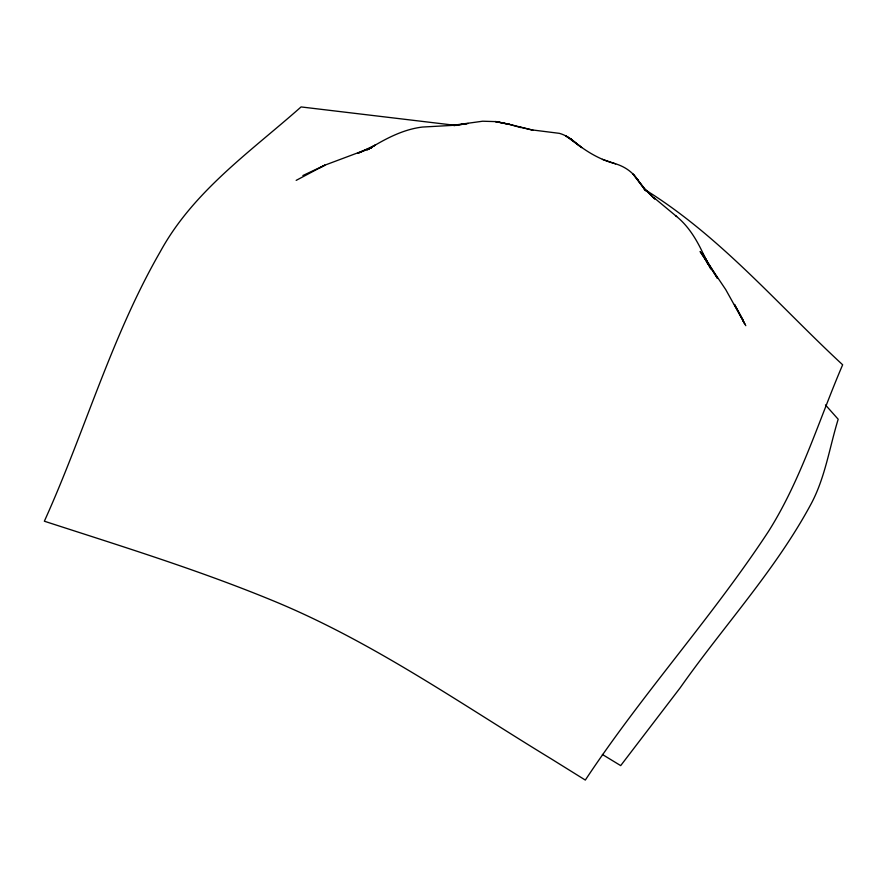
<?xml version="1.0" encoding="UTF-8"?>
<svg xmlns="http://www.w3.org/2000/svg" width="887" height="887" viewBox="0 0 887 887"><rect width="100%" height="100%" fill="white"/><g stroke="black" fill="none" stroke-linecap="round" stroke-linejoin="round"><path stroke-width="1.33" d="M367.473 149.726C384.426 139.403 402.388 129.447 422.423 127.052L452.459 125.377L482.65 121.22L496.698 121.641L508.994 124.28L495.423 121.563L508.994 124.28M367.484 149.715L375.312 145.102L357.783 153.329L371.742 147.608L324.842 165.17L302.877 175.548M320.218 167.632L324.842 165.17L296.169 180.371M468.236 123.459L453.811 125.555L466.85 123.67M520.88 127.595L507.752 123.936L531.59 129.846L559.331 133.338C568.09 135.678 574.798 142.131 581.717 147.597L565.729 135.811L571.649 139.536L571.051 139.115C583.912 150.025 598.403 159.261 614.857 163.607C624.193 166.257 632.653 171.878 637.908 180.15L633.096 174.085L645.747 190.849L636.91 178.819L645.06 189.23L654.75 198.965L643.962 188.366M456.217 125.444L301.07 106.928C250.711 151.533 193.299 191.193 160.281 251.675C111.263 336.738 84.697 432.113 44.35 521.212C121.264 546.181 198.71 570.042 273.518 600.931C372.307 641.645 460.264 703.491 551.06 758.751L585.32 780.072C642.166 694.077 711.906 617.574 768.486 531.424C801.205 479.557 818.646 420.693 842.65 364.79C777.877 304.806 720.244 236.042 644.317 189.264M519.671 127.052L532.921 130.156L531.59 129.846M602.406 159.35L615.611 163.851M602.384 754.471L620.689 765.614L680.229 687.735C723.548 626.067 775.748 569.92 811.494 503.173C825.32 476.918 829.567 447.292 838.182 419.241L825.464 404.949M675.495 215.596C688.933 226.152 697.603 241.22 704.478 256.565M653.941 197.679L676.648 216.539M742.674 320.362L744.781 323.844M743.062 319.974L734.458 304.407L744.526 323.323M710.443 268.34L702.138 252.95L717.572 278.474L700.131 251.509L725.732 289.594L745.801 325.684M711.252 269.471L703.768 255.201L707.793 263.672M708.059 264.182L705.11 258.05L708.081 264.282"/></g></svg>
